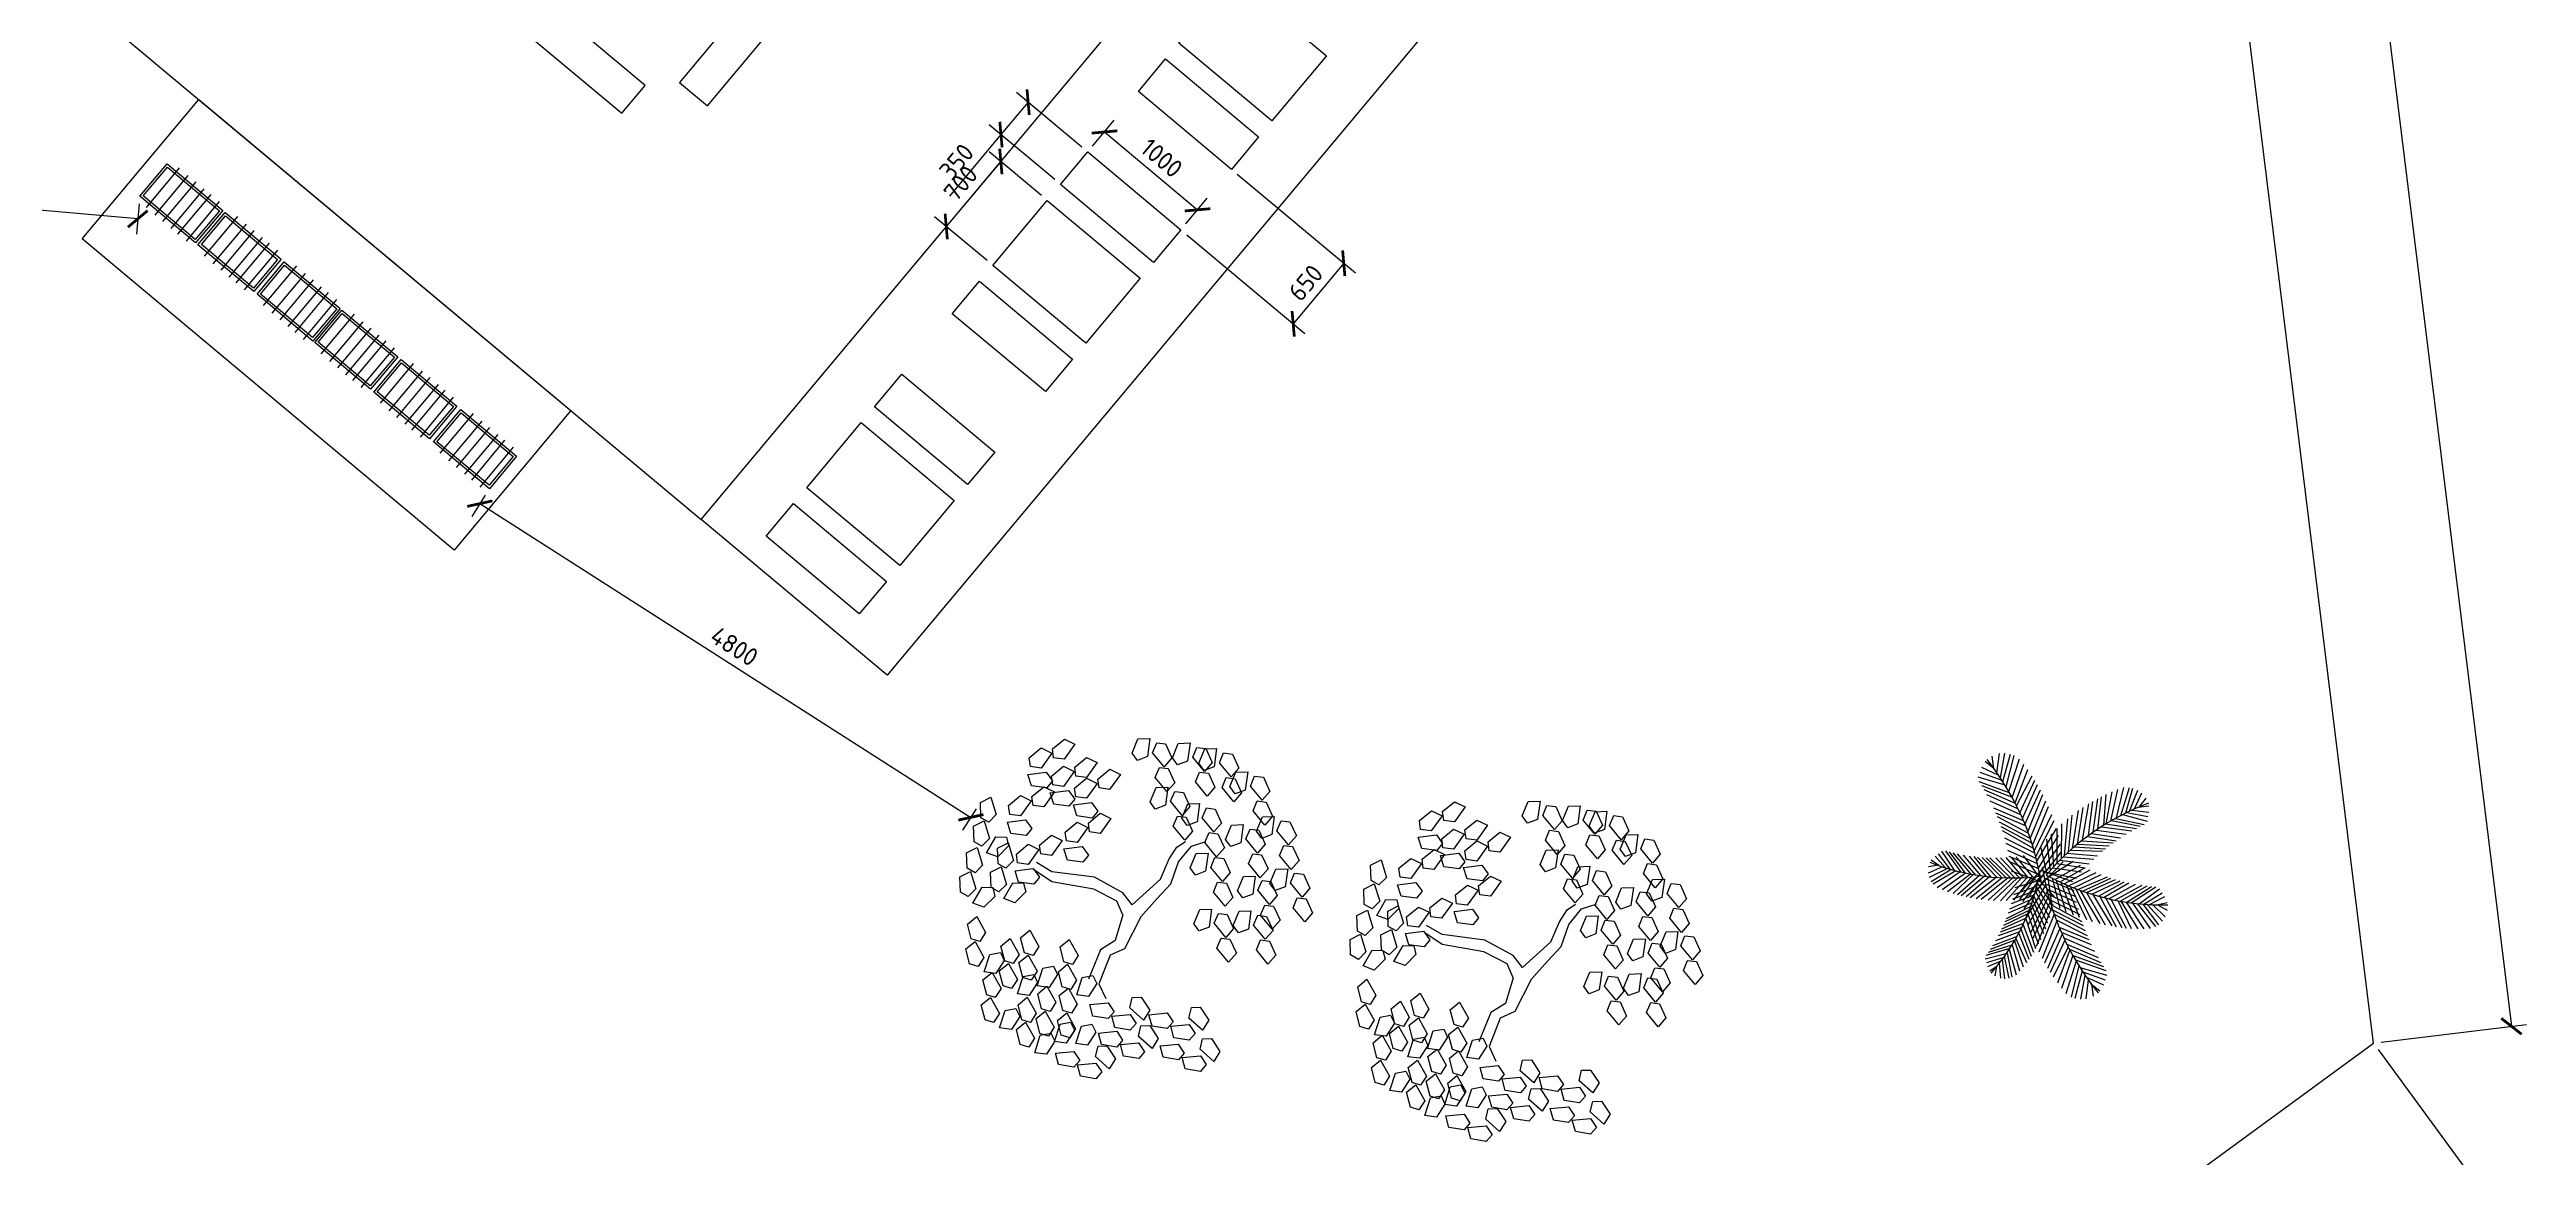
# Model space of a CAD drawing. Header units: millimetres. Extents: x -14813 to 141433, y -60308 to 84383.
# Drawn here: x 43001 to 63420, y 7741 to 16878 of the extents above; entities that cross this region are included whole.
import ezdxf

# ---------------------------------------------------------------- set-up
doc = ezdxf.new("R2010")
doc.units = ezdxf.units.MM
doc.layers.add('zelen', color=69, linetype='Continuous')
for name, color, linetype, lineweight in [('мебель', 44, 'Continuous', 25), ('размер', 1, 'Continuous', 25), ('территория', 74, 'Continuous', 25)]:
    doc.layers.add(name, color=color, linetype=linetype, lineweight=lineweight)
doc.styles.add('Аннотативный', font='')
doc.styles.get('Аннотативный').set_extended_font_data('GOST Common')
doc.dimstyles.new('Аннотативный', dxfattribs={"dimscale": 0, "dimtxt": 1.5, "dimasz": 1.5, "dimexe": 1.25, "dimexo": 0.625, "dimtad": 1, "dimdec": 0, "dimtxsty": 'Аннотативный', "dimblk": 'ARCHTICK', "dimcen": 2.5, "dimadec": 0, "dimazin": 0, "dimtfac": 1, "dimtdec": 0, "dimtmove": 0, "dimatfit": 3, "dimldrblk": 'CLOSEDBLANK', "dimfxl": 1, "dimarcsym": 0})

# ---------------------------------------------------------------- blocks, each defined once
blk = doc.blocks.new('p1')
at = {"layer": 'zelen'}
for p, q in [((-364, 779), (-545, 846)), ((-391, 821), (-533, 887)), ((-430, 876), (-503, 935)), ((-434, 879), (-447, 980)), ((-407, 844), (-387, 1002)), ((-379, 802), (-343, 1004)), ((-358, 770), (-295, 996)), ((-332, 727), (-266, 985)), ((-309, 689), (-221, 958)), ((-281, 639), (-186, 914)), ((-257, 594), (-153, 869)), ((-245, 570), (-118, 819)), ((-340, 741), (-561, 807)), ((-303, 678), (-554, 768)), ((-283, 643), (-533, 735)), ((-255, 589), (-513, 702)), ((-234, 547), (-490, 662)), ((-218, 514), (-94, 781)), ((-196, 466), (-74, 747)), ((-177, 418), (-48, 703)), ((-152, 356), (-28, 665)), ((385, 353), (424, 629)), ((425, 379), (455, 645)), ((473, 411), (492, 663)), ((493, 423), (543, 686)), ((533, 447), (590, 705)), ((578, 472), (638, 722)), ((614, 491), (686, 722)), ((655, 512), (714, 717)), ((687, 527), (755, 700)), ((728, 546), (788, 677)), ((766, 560), (824, 633)), ((-210, 495), (-462, 608)), ((-189, 448), (-434, 552)), ((-172, 407), (-416, 511)), ((-149, 346), (-403, 479)), ((-132, 300), (-386, 436)), ((-132, 300), (-3, 612)), ((-114, 243), (19, 565)), ((-100, 197), (46, 499)), ((-87, 152), (64, 449)), ((125, 136), (128, 422)), ((151, 161), (176, 463)), ((183, 191), (213, 493)), ((215, 219), (266, 532)), ((257, 255), (305, 558)), ((299, 289), (350, 587)), ((347, 325), (383, 607)), ((489, 421), (743, 385)), ((537, 449), (774, 402)), ((569, 467), (806, 417)), ((627, 498), (830, 444)), ((664, 516), (836, 482)), ((705, 535), (846, 519)), ((761, 559), (845, 570)), ((-120, 263), (-372, 397)), ((-106, 219), (-360, 364)), ((-95, 179), (-342, 305)), ((-82, 133), (-330, 261)), ((-77, 113), (84, 383)), ((-64, 57), (100, 325)), ((-55, 14), (117, 254)), ((7, 8), (-45, 236)), ((35, 41), (4, 296)), ((61, 69), (42, 338)), ((89, 99), (88, 385)), ((198, 204), (464, 196)), ((230, 232), (488, 216)), ((257, 255), (518, 240)), ((292, 283), (551, 265)), ((339, 319), (577, 283)), ((371, 343), (611, 306)), ((410, 369), (659, 337)), ((453, 398), (706, 365)), ((-855, 68), (-974, 16)), ((-889, 81), (-971, 67)), ((-816, 55), (-966, -20)), ((-885, 78), (-948, 122)), ((-785, 46), (-948, -56)), ((-746, 35), (-933, -76)), ((-833, 61), (-917, 156)), ((-710, 26), (-901, -105)), ((-794, 49), (-888, 175)), ((-758, 39), (-861, 197)), ((-665, 16), (-858, -122)), ((-701, 24), (-829, 200)), ((-624, 8), (-816, -138)), ((-669, 17), (-799, 192)), ((-620, 7), (-768, 183)), ((-603, 4), (-768, -153)), ((-582, 0), (-731, 175)), ((-536, -7), (-683, 165)), ((-494, -12), (-632, 156)), ((-458, -16), (-596, 152)), ((-405, -20), (-567, 148)), ((-364, -23), (-530, 145)), ((-332, -24), (-496, 143)), ((-295, -24), (-467, 142)), ((-260, -24), (-417, 141)), ((-221, -23), (-379, 142)), ((-187, -22), (-330, 144)), ((-72, 92), (-316, 203)), ((-63, 50), (-305, 152)), ((-53, -1), (-296, 105)), ((-152, -19), (-288, 147)), ((-42, -58), (-286, 32)), ((-110, -16), (-249, 151)), ((-31, 51), (-210, -135)), ((-23, 4), (-197, -219)), ((-63, -10), (-189, 160)), ((-48, -28), (128, 193)), ((-40, -75), (140, 109)), ((-29, 34), (216, -53)), ((17, 20), (248, -26)), ((23, -13), (222, 114)), ((52, 59), (291, 26)), ((70, -36), (281, 81)), ((84, 94), (320, 58)), ((111, 122), (353, 92)), ((113, -57), (319, 62)), ((139, 149), (391, 130)), ((148, -73), (362, 42)), ((170, 179), (422, 159)), ((183, -88), (412, 20)), ((223, -105), (451, 4)), ((-552, -5), (-733, -164)), ((-509, -10), (-702, -172)), ((-468, -15), (-661, -181)), ((-413, -20), (-627, -188)), ((-364, -23), (-579, -197)), ((-315, -24), (-538, -202)), ((-276, -24), (-479, -208)), ((-238, -24), (-436, -211)), ((-205, -22), (-379, -212)), ((-158, -20), (-330, -211)), ((-107, -193), (-303, -281)), ((-97, -162), (-290, -237)), ((-88, -131), (-279, -198)), ((-122, -17), (-271, -208)), ((-78, -91), (-271, -163)), ((-68, -48), (-259, -106)), ((-87, -13), (-220, -202)), ((-15, -38), (-185, -280)), ((-5, -81), (-167, -350)), ((-49, -9), (-151, -192)), ((8, -137), (-151, -408)), ((18, -175), (-129, -474)), ((-102, -178), (11, -393)), ((-90, -136), (26, -349)), ((-81, -102), (42, -295)), ((-73, -71), (53, -249)), ((-65, -35), (66, -184)), ((-18, -23), (227, -127)), ((-7, -74), (236, -173)), ((3, -115), (247, -224)), ((9, -5), (43, -236)), ((13, -156), (262, -282)), ((26, -202), (275, -326)), ((48, -25), (111, -274)), ((82, -42), (161, -300)), ((119, -60), (222, -327)), ((166, -81), (272, -347)), ((200, -95), (331, -368)), ((240, -111), (377, -382)), ((259, -119), (503, -15)), ((280, -127), (441, -400)), ((298, -133), (533, -25)), ((331, -144), (570, -36)), ((331, -144), (486, -410)), ((374, -158), (610, -47)), ((383, -161), (539, -420)), ((431, -175), (641, -55)), ((442, -178), (577, -427)), ((470, -185), (680, -64)), ((487, -189), (623, -433)), ((516, -196), (736, -76)), ((533, -200), (658, -437)), ((566, -207), (790, -85)), ((608, -215), (832, -90)), ((663, -224), (867, -94)), ((699, -229), (902, -97)), ((765, -237), (934, -113)), ((805, -240), (954, -146)), ((851, -244), (976, -178)), ((-188, -401), (-381, -471)), ((-167, -355), (-369, -447)), ((-152, -320), (-354, -415)), ((-141, -292), (-341, -385)), ((-129, -259), (-331, -360)), ((-118, -228), (-315, -315)), ((-170, -362), (-88, -606)), ((-152, -320), (-66, -567)), ((-136, -277), (-47, -531)), ((-123, -242), (-24, -481)), ((-111, -208), (-8, -443)), ((32, -221), (-111, -524)), ((46, -266), (-83, -590)), ((65, -323), (-61, -637)), ((86, -379), (-35, -689)), ((38, -243), (294, -384)), ((52, -286), (305, -417)), ((65, -323), (320, -457)), ((82, -369), (337, -499)), ((590, -211), (699, -440)), ((613, -216), (755, -443)), ((659, -223), (805, -443)), ((710, -231), (856, -442)), ((750, -235), (901, -424)), ((796, -240), (925, -410)), ((831, -242), (957, -380)), ((877, -245), (979, -346)), ((912, -246), (995, -226)), ((917, -245), (997, -291)), ((-300, -605), (-498, -663)), ((-284, -579), (-480, -639)), ((-259, -538), (-463, -614)), ((-241, -506), (-444, -584)), ((-220, -468), (-420, -544)), ((-202, -432), (-396, -501)), ((-305, -612), (-249, -824)), ((-282, -576), (-220, -791)), ((-261, -542), (-192, -758)), ((-251, -524), (-164, -721)), ((-228, -481), (-143, -693)), ((-209, -445), (-126, -668)), ((-192, -410), (-105, -635)), ((111, -441), (-14, -727)), ((131, -488), (11, -771)), ((153, -536), (32, -804)), ((181, -592), (56, -842)), ((106, -430), (351, -531)), ((123, -471), (370, -572)), ((145, -518), (398, -628)), ((169, -569), (427, -681)), ((191, -611), (450, -721)), ((-331, -651), (-505, -693)), ((-351, -680), (-494, -724)), ((-374, -711), (-486, -756)), ((-406, -752), (-465, -794)), ((-410, -754), (-424, -832)), ((-388, -728), (-379, -850)), ((-364, -697), (-345, -855)), ((-347, -673), (-308, -850)), ((-324, -641), (-285, -843)), ((193, -616), (91, -892)), ((218, -661), (125, -936)), ((246, -710), (160, -980)), ((269, -748), (206, -1006)), ((220, -665), (471, -754)), ((296, -791), (235, -1017)), ((240, -700), (491, -787)), ((277, -762), (499, -826)), ((302, -799), (484, -865)), ((317, -823), (283, -1025)), ((346, -864), (327, -1022)), ((330, -841), (471, -905)), ((368, -896), (442, -954)), ((373, -899), (387, -1000))]:
    blk.add_line(p, q, dxfattribs=at)
for centre, radius, start, end in [((-2221, -415), 2208, 8.5439, 38.2906), ((1536, -1292), 2007, 110.1895, 139.9362), ((-286, 1782), 1806, 248.0996, 277.8463), ((2146, 414), 2208, 189.1509, 218.8976), ((-1734, 320), 1706, 318.5391, 348.2858), ((964, 1760), 2007, 241.292, 271.0387)]:
    blk.add_arc(centre, radius, start, end, dxfattribs=at)
blk = doc.blocks.new('z_98')
at = {"color": 92, "linetype": 'Continuous'}
for p, q in [((-283.2, 404.3), (-250.4, 431.2)), ((-221.2, 417), (-250.6, 376)), ((-250.4, 431.2), (-221.2, 417)), ((-219.5, 428.9), (-186.7, 455.8)), ((-216.1, 404.5), (-219.5, 428.9)), ((-157.5, 441.6), (-186.9, 400.7)), ((-186.7, 455.8), (-157.5, 441.6)), ((-0.5, 417), (15.7, 456.2)), ((13.9, 397), (-0.5, 417)), ((15.7, 456.2), (48.2, 457.4)), ((48.2, 457.4), (41.5, 407.4)), ((55.8, 418.1), (67.1, 445.4)), ((87.8, 379.2), (55.8, 418.1)), ((67.1, 445.4), (91.5, 442.3)), ((91.5, 442.3), (109.1, 403.7)), ((110.1, 404.5), (126.3, 443.6)), ((126.3, 443.6), (158.8, 444.9)), ((158.8, 444.9), (152.1, 394.9)), ((166.4, 405.6), (177.7, 432.8)), ((177.7, 432.8), (202.2, 429.8)), ((183, 389.3), (199.3, 428.5)), ((199.3, 428.5), (231.7, 429.7)), ((202.2, 429.8), (219.7, 391.2)), ((231.7, 429.7), (225.1, 379.7)), ((239.4, 390.4), (250.6, 417.7)), ((250.6, 417.7), (275.1, 414.6)), ((275.1, 414.6), (292.6, 376)), ((-286.6, 358.5), (-236.6, 364.9)), ((-277.1, 327.5), (-286.6, 358.5)), ((-279.9, 379.9), (-283.2, 404.3)), ((-250.6, 376), (-279.9, 379.9)), ((-236.6, 364.9), (-219.5, 340.9)), ((-219.5, 340.9), (-235.1, 321.8)), ((-222, 353.8), (-189.2, 380.7)), ((-218.7, 329.4), (-222, 353.8)), ((-186.9, 400.7), (-216.1, 404.5)), ((-160, 366.5), (-189.4, 325.5)), ((-189.2, 380.7), (-160, 366.5)), ((-158.5, 321.1), (-125.7, 348)), ((-158.3, 378.5), (-125.5, 405.4)), ((-154.9, 354), (-158.3, 378.5)), ((-125.7, 350.2), (-154.9, 354)), ((-96.3, 391.1), (-125.7, 350.2)), ((-125.7, 348), (-96.5, 333.7)), ((-125.5, 405.4), (-96.3, 391.1)), ((-94.8, 345.7), (-61.9, 372.6)), ((-91.4, 321.3), (-94.8, 345.7)), ((-32.7, 358.4), (-62.2, 317.4)), ((-61.9, 372.6), (-32.7, 358.4)), ((41.5, 407.4), (13.9, 397)), ((63.3, 350.2), (74.5, 377.5)), ((95.3, 311.2), (63.3, 350.2)), ((74.5, 377.5), (99, 374.4)), ((109.1, 403.7), (87.8, 379.2)), ((99, 374.4), (116.5, 335.8)), ((124.5, 384.5), (110.1, 404.5)), ((152.1, 394.9), (124.5, 384.5)), ((198.5, 366.6), (166.4, 405.6)), ((173.9, 337.7), (185.1, 364.9)), ((197.5, 369.3), (183, 389.3)), ((185.1, 364.9), (209.6, 361.9)), ((225.1, 379.7), (197.5, 369.3)), ((219.7, 391.2), (198.5, 366.6)), ((209.6, 361.9), (227.1, 323.2)), ((271.4, 351.4), (239.4, 390.4)), ((246.8, 322.5), (258, 349.8)), ((258, 349.8), (282.5, 346.7)), ((268.4, 325.2), (284.7, 364.4)), ((292.6, 376), (271.4, 351.4)), ((282.5, 346.7), (300.1, 308.1)), ((284.7, 364.4), (317.1, 365.6)), ((317.1, 365.6), (310.4, 315.6)), ((324.7, 326.3), (336, 353.6)), ((336, 353.6), (360.5, 350.5)), ((360.5, 350.5), (378, 311.9)), ((-417.4, 281.5), (-388.4, 296.2)), ((-415.9, 239.1), (-417.4, 281.5)), ((-388.4, 296.2), (-373.6, 248)), ((-339.7, 273.2), (-306.9, 300.1)), ((-336.4, 248.7), (-339.7, 273.2)), ((-277.7, 285.8), (-307.1, 244.9)), ((-306.9, 300.1), (-277.7, 285.8)), ((-235.1, 321.8), (-277.1, 327.5)), ((-276, 297.8), (-243.1, 324.7)), ((-272.6, 273.4), (-276, 297.8)), ((-243.4, 269.5), (-272.6, 273.4)), ((-214, 310.5), (-243.4, 269.5)), ((-243.1, 324.7), (-214, 310.5)), ((-225.4, 308.1), (-175.4, 314.5)), ((-215.9, 277), (-225.4, 308.1)), ((-189.4, 325.5), (-218.7, 329.4)), ((-173.9, 271.4), (-215.9, 277)), ((-175.4, 314.5), (-158.3, 290.5)), ((-158.3, 290.5), (-173.9, 271.4)), ((-161.9, 275.3), (-111.9, 281.7)), ((-152.4, 244.3), (-161.9, 275.3)), ((-155.2, 296.6), (-158.5, 321.1)), ((-125.9, 292.8), (-155.2, 296.6)), ((-96.5, 333.7), (-125.9, 292.8)), ((-111.9, 281.7), (-94.8, 257.7)), ((-62.2, 317.4), (-91.4, 321.3)), ((48.9, 283.4), (65.2, 322.6)), ((63.3, 263.4), (48.9, 283.4)), ((90.9, 273.8), (63.3, 263.4)), ((65.2, 322.6), (97.6, 323.8)), ((97.6, 323.8), (90.9, 273.8)), ((116.5, 335.8), (95.3, 311.2)), ((105.3, 284.5), (116.5, 311.8)), ((137.3, 245.5), (105.3, 284.5)), ((116.5, 311.8), (141, 308.7)), ((136, 238), (152.2, 277.2)), ((141, 308.7), (158.5, 270.1)), ((152.2, 277.2), (184.7, 278.4)), ((205.9, 298.7), (173.9, 337.7)), ((184.7, 278.4), (178, 228.4)), ((227.1, 323.2), (205.9, 298.7)), ((278.8, 283.5), (246.8, 322.5)), ((282.8, 305.2), (268.4, 325.2)), ((300.1, 308.1), (278.8, 283.5)), ((310.4, 315.6), (282.8, 305.2)), ((356.8, 287.4), (324.7, 326.3)), ((332.2, 258.4), (343.4, 285.7)), ((343.4, 285.7), (367.9, 282.6)), ((378, 311.9), (356.8, 287.4)), ((367.9, 282.6), (385.4, 244)), ((-436.3, 215.9), (-407.3, 230.5)), ((-434.8, 173.5), (-436.3, 215.9)), ((-394.4, 227), (-415.9, 239.1)), ((-407.3, 230.5), (-392.5, 182.3)), ((-373.6, 248), (-394.4, 227)), ((-343.1, 227.4), (-293.1, 233.8)), ((-333.6, 196.3), (-343.1, 227.4)), ((-307.1, 244.9), (-336.4, 248.7)), ((-293.1, 233.8), (-276, 209.8)), ((-276, 209.8), (-291.6, 190.7)), ((-184.3, 200), (-151.5, 226.9)), ((-110.3, 238.6), (-152.4, 244.3)), ((-122.3, 212.7), (-151.8, 171.7)), ((-151.5, 226.9), (-122.3, 212.7)), ((-120.6, 224.7), (-87.8, 251.6)), ((-117.3, 200.2), (-120.6, 224.7)), ((-94.8, 257.7), (-110.3, 238.6)), ((-58.6, 237.3), (-88.1, 196.4)), ((-87.8, 251.6), (-58.6, 237.3)), ((112.7, 216.6), (123.9, 243.9)), ((144.7, 177.6), (112.7, 216.6)), ((123.9, 243.9), (148.4, 240.8)), ((150.4, 218.1), (136, 238)), ((158.5, 270.1), (137.3, 245.5)), ((148.4, 240.8), (165.9, 202.2)), ((178, 228.4), (150.4, 218.1)), ((192.3, 239.2), (203.6, 266.4)), ((224.3, 200.2), (192.3, 239.2)), ((203.6, 266.4), (228, 263.4)), ((245.6, 224.7), (224.3, 200.2)), ((228, 263.4), (245.6, 224.7)), ((256, 180), (272.2, 219.2)), ((272.2, 219.2), (304.7, 220.4)), ((304.7, 220.4), (298, 170.5)), ((312.3, 181.2), (323.6, 208.4)), ((323.6, 208.4), (348, 205.4)), ((364.2, 219.4), (332.2, 258.4)), ((341.1, 202.6), (357.4, 241.8)), ((348, 205.4), (365.6, 166.7)), ((357.4, 241.8), (389.9, 243)), ((385.4, 244), (364.2, 219.4)), ((389.9, 243), (383.2, 193)), ((397.5, 203.7), (408.7, 231)), ((408.7, 231), (433.2, 227.9)), ((433.2, 227.9), (450.8, 189.3)), ((-455.1, 142.8), (-426.1, 157.5)), ((-453.5, 100.4), (-455.1, 142.8)), ((-413.3, 161.4), (-434.8, 173.5)), ((-426.1, 157.5), (-411.3, 109.2)), ((-392.5, 182.3), (-413.3, 161.4)), ((-400.4, 143.1), (-375.2, 186.8)), ((-369.9, 131.9), (-400.4, 143.1)), ((-375.2, 186.8), (-345.8, 185.9)), ((-370.4, 155.4), (-341.4, 170.1)), ((-368.8, 113), (-370.4, 155.4)), ((-340, 161.9), (-369.9, 131.9)), ((-345.8, 185.9), (-340, 161.9)), ((-341.4, 170.1), (-326.6, 121.9)), ((-291.6, 190.7), (-333.6, 196.3)), ((-318.5, 139.5), (-285.7, 166.4)), ((-315.2, 115.1), (-318.5, 139.5)), ((-256.5, 152.2), (-285.9, 111.3)), ((-285.7, 166.4), (-256.5, 152.2)), ((-254.8, 164.2), (-222, 191.1)), ((-251.5, 139.8), (-254.8, 164.2)), ((-222.2, 135.9), (-251.5, 139.8)), ((-192.8, 176.9), (-222.2, 135.9)), ((-222, 191.1), (-192.8, 176.9)), ((-187.8, 154.3), (-137.8, 160.7)), ((-178.3, 123.2), (-187.8, 154.3)), ((-181, 175.6), (-184.3, 200)), ((-151.8, 171.7), (-181, 175.6)), ((-137.8, 160.7), (-120.6, 136.7)), ((-120.6, 136.7), (-136.2, 117.6)), ((-88.1, 196.4), (-117.3, 200.2)), ((165.9, 202.2), (144.7, 177.6)), ((159.5, 101.9), (175.8, 141)), ((175.8, 141), (208.2, 142.3)), ((199.8, 171.2), (211, 198.5)), ((231.8, 132.3), (199.8, 171.2)), ((208.2, 142.3), (201.6, 92.3)), ((211, 198.5), (235.5, 195.4)), ((253, 156.8), (231.8, 132.3)), ((235.5, 195.4), (253, 156.8)), ((270.4, 160.1), (256, 180)), ((298, 170.5), (270.4, 160.1)), ((344.3, 142.2), (312.3, 181.2)), ((319.8, 113.2), (331, 140.5)), ((331, 140.5), (355.5, 137.4)), ((355.6, 182.6), (341.1, 202.6)), ((365.6, 166.7), (344.3, 142.2)), ((355.5, 137.4), (373, 98.8)), ((383.2, 193), (355.6, 182.6)), ((429.5, 164.8), (397.5, 203.7)), ((404.9, 135.8), (416.2, 163.1)), ((416.2, 163.1), (440.7, 160)), ((450.8, 189.3), (429.5, 164.8)), ((440.7, 160), (458.2, 121.4)), ((-474, 77.2), (-445, 91.8)), ((-472.4, 34.8), (-474, 77.2)), ((-432, 88.3), (-453.5, 100.4)), ((-445, 91.8), (-430.2, 43.6)), ((-411.3, 109.2), (-432, 88.3)), ((-389.3, 89.8), (-360.3, 104.4)), ((-387.7, 47.4), (-389.3, 89.8)), ((-347.3, 100.9), (-368.8, 113)), ((-360.3, 104.4), (-345.5, 56.2)), ((-326.6, 121.9), (-347.3, 100.9)), ((-321.9, 93.8), (-271.9, 100.2)), ((-312.4, 62.7), (-321.9, 93.8)), ((-285.9, 111.3), (-315.2, 115.1)), ((-271.9, 100.2), (-254.8, 76.2)), ((-254.8, 76.2), (-270.4, 57.1)), ((-136.2, 117.6), (-178.3, 123.2)), ((174, 81.9), (159.5, 101.9)), ((201.6, 92.3), (174, 81.9)), ((215.9, 103), (227.1, 130.3)), ((247.9, 64), (215.9, 103)), ((227.1, 130.3), (251.6, 127.2)), ((269.1, 88.6), (247.9, 64)), ((251.6, 127.2), (269.1, 88.6)), ((288.9, 38.8), (305.2, 78)), ((305.2, 78), (337.6, 79.2)), ((351.8, 74.3), (319.8, 113.2)), ((337.6, 79.2), (331, 29.3)), ((373, 98.8), (351.8, 74.3)), ((378.4, 59), (394.6, 98.2)), ((394.6, 98.2), (427.1, 99.4)), ((436.9, 96.8), (404.9, 135.8)), ((427.1, 99.4), (420.4, 49.4)), ((434.7, 60.1), (446, 87.4)), ((458.2, 121.4), (436.9, 96.8)), ((446, 87.4), (470.4, 84.3)), ((470.4, 84.3), (488, 45.7)), ((-450.9, 22.6), (-472.4, 34.8)), ((-430.2, 43.6), (-450.9, 22.6)), ((-438, 4.4), (-412.9, 48.1)), ((-407.6, -6.8), (-438, 4.4)), ((-412.9, 48.1), (-383.4, 47.2)), ((-377.6, 23.2), (-407.6, -6.8)), ((-366.3, 35.3), (-387.7, 47.4)), ((-383.4, 47.2), (-377.6, 23.2)), ((-345.5, 56.2), (-366.3, 35.3)), ((-353.3, 17), (-328.2, 60.7)), ((-322.9, 5.8), (-353.3, 17)), ((-328.2, 60.7), (-298.7, 59.8)), ((-292.9, 35.8), (-322.9, 5.8)), ((-270.4, 57.1), (-312.4, 62.7)), ((-298.7, 59.8), (-292.9, 35.8)), ((223.3, 35.1), (234.5, 62.3)), ((255.3, -3.9), (223.3, 35.1)), ((234.5, 62.3), (259, 59.3)), ((276.6, 20.6), (255.3, -3.9)), ((259, 59.3), (276.6, 20.6)), ((303.4, 18.9), (288.9, 38.8)), ((331, 29.3), (303.4, 18.9)), ((345.3, 40), (356.5, 67.2)), ((377.3, 1), (345.3, 40)), ((356.5, 67.2), (381, 64.2)), ((398.5, 25.5), (377.3, 1)), ((392.8, 39), (378.4, 59)), ((381, 64.2), (398.5, 25.5)), ((420.4, 49.4), (392.8, 39)), ((466.7, 21.1), (434.7, 60.1)), ((442.2, -7.8), (453.4, 19.5)), ((453.4, 19.5), (477.9, 16.4)), ((488, 45.7), (466.7, 21.1)), ((477.9, 16.4), (495.4, -22.2)), ((-452.7, -52.7), (-427.5, -32.3)), ((-442.3, -93.9), (-452.7, -52.7)), ((-427.5, -32.3), (-402.9, -76.3)), ((168.9, -52), (185.2, -12.8)), ((183.4, -71.9), (168.9, -52)), ((211, -61.5), (183.4, -71.9)), ((185.2, -12.8), (217.6, -11.5)), ((217.6, -11.5), (211, -61.5)), ((225.3, -50.8), (236.5, -23.6)), ((257.3, -89.8), (225.3, -50.8)), ((236.5, -23.6), (261, -26.6)), ((278.5, -65.3), (257.3, -89.8)), ((261, -26.6), (278.5, -65.3)), ((277.1, -57), (293.4, -17.8)), ((291.6, -77), (277.1, -57)), ((319.2, -66.6), (291.6, -77)), ((293.4, -17.8), (325.9, -16.6)), ((325.9, -16.6), (319.2, -66.6)), ((333.5, -55.9), (344.7, -28.6)), ((365.5, -94.8), (333.5, -55.9)), ((344.7, -28.6), (369.2, -31.7)), ((352.7, -28), (364, -0.7)), ((384.7, -66.9), (352.7, -28)), ((364, -0.7), (388.4, -3.8)), ((369.2, -31.7), (386.8, -70.3)), ((406, -42.4), (384.7, -66.9)), ((388.4, -3.8), (406, -42.4)), ((474.2, -46.8), (442.2, -7.8)), ((495.4, -22.2), (474.2, -46.8)), ((-457.4, -120.9), (-432.1, -100.5)), ((-446.9, -162), (-457.4, -120.9)), ((-418.7, -101.2), (-442.3, -93.9)), ((-432.1, -100.5), (-407.5, -144.5)), ((-402.9, -76.3), (-418.7, -101.2)), ((-391.5, -136.4), (-362.5, -131.1)), ((-362.5, -131.1), (-351.8, -153.3)), ((-361, -113.2), (-335.7, -92.8)), ((-350.5, -154.3), (-361, -113.2)), ((-335.7, -92.8), (-311.1, -136.8)), ((-306.9, -90.5), (-281.6, -70.1)), ((-296.4, -131.6), (-306.9, -90.5)), ((-272.8, -139), (-296.4, -131.6)), ((-281.6, -70.1), (-257, -114.1)), ((-257, -114.1), (-272.8, -139)), ((-198.6, -115.8), (-173.4, -95.3)), ((-188.1, -156.9), (-198.6, -115.8)), ((-173.4, -95.3), (-148.7, -139.3)), ((232.7, -118.7), (243.9, -91.5)), ((264.7, -157.7), (232.7, -118.7)), ((243.9, -91.5), (268.4, -94.5)), ((286, -133.2), (264.7, -157.7)), ((268.4, -94.5), (286, -133.2)), ((340.9, -123.8), (352.2, -96.5)), ((372.9, -162.8), (340.9, -123.8)), ((352.2, -96.5), (376.6, -99.6)), ((386.8, -70.3), (365.5, -94.8)), ((376.6, -99.6), (394.2, -138.2)), ((-423.3, -169.3), (-446.9, -162)), ((-407.5, -144.5), (-423.3, -169.3)), ((-410.4, -206.6), (-385.2, -186.1)), ((-406.8, -184.5), (-391.5, -136.4)), ((-374.7, -189), (-406.8, -184.5)), ((-385.2, -186.1), (-360.5, -230.1)), ((-351.8, -153.3), (-374.7, -189)), ((-365.6, -181.4), (-340.4, -160.9)), ((-355.1, -222.5), (-365.6, -181.4)), ((-326.9, -161.6), (-350.5, -154.3)), ((-340.4, -160.9), (-315.7, -204.9)), ((-311.1, -136.8), (-326.9, -161.6)), ((-315.1, -245), (-299.7, -196.9)), ((-311.5, -158.7), (-286.2, -138.3)), ((-301, -199.8), (-311.5, -158.7)), ((-277.4, -207.1), (-301, -199.8)), ((-299.7, -196.9), (-270.7, -191.5)), ((-286.2, -138.3), (-261.6, -182.3)), ((-261.6, -182.3), (-277.4, -207.1)), ((-270.7, -191.5), (-260, -213.8)), ((-261, -222.3), (-245.6, -174.2)), ((-245.6, -174.2), (-216.6, -168.9)), ((-205.9, -191.1), (-228.8, -226.8)), ((-216.6, -168.9), (-205.9, -191.1)), ((-203.2, -183.9), (-178, -163.5)), ((-192.8, -225), (-203.2, -183.9)), ((-164.6, -164.2), (-188.1, -156.9)), ((-178, -163.5), (-153.3, -207.5)), ((-148.7, -139.3), (-164.6, -164.2)), ((-152.7, -247.5), (-137.4, -199.5)), ((-137.4, -199.5), (-108.4, -194.1)), ((-108.4, -194.1), (-97.7, -216.3)), ((394.2, -138.2), (372.9, -162.8)), ((-415, -274.7), (-389.8, -254.3)), ((-399.9, -247.7), (-410.4, -206.6)), ((-376.4, -255), (-399.9, -247.7)), ((-389.8, -254.3), (-365.1, -298.3)), ((-360.5, -230.1), (-376.4, -255)), ((-331.6, -229.8), (-355.1, -222.5)), ((-315.7, -204.9), (-331.6, -229.8)), ((-282.9, -249.5), (-315.1, -245)), ((-313.9, -274.6), (-288.7, -254.2)), ((-288.7, -254.2), (-264, -298.2)), ((-260, -213.8), (-282.9, -249.5)), ((-228.8, -226.8), (-261, -222.3)), ((-259.8, -244.4), (-234.6, -223.9)), ((-249.3, -285.5), (-259.8, -244.4)), ((-234.6, -223.9), (-209.9, -267.9)), ((-209.9, -267.9), (-225.8, -292.8)), ((-200.9, -249.4), (-175.7, -228.9)), ((-190.5, -290.5), (-200.9, -249.4)), ((-169.2, -232.4), (-192.8, -225)), ((-175.7, -228.9), (-151.1, -272.9)), ((-153.3, -207.5), (-169.2, -232.4)), ((-120.6, -252), (-152.7, -247.5)), ((-97.7, -216.3), (-120.6, -252)), ((-116.7, -274.4), (-66.5, -269.6)), ((-66.5, -269.6), (-50.2, -294.1)), ((-6.9, -283.5), (-0.1, -254.8)), ((-0.1, -254.8), (24.6, -254)), ((24.6, -254), (48, -289.4)), ((-404.5, -315.8), (-415, -274.7)), ((-381, -323.2), (-404.5, -315.8)), ((-365.1, -298.3), (-381, -323.2)), ((-364.5, -338.3), (-349.2, -290.3)), ((-332.3, -342.8), (-364.5, -338.3)), ((-349.2, -290.3), (-320.2, -284.9)), ((-309.4, -307.1), (-332.3, -342.8)), ((-320.2, -284.9), (-309.4, -307.1)), ((-318.6, -342.8), (-293.3, -322.3)), ((-303.5, -315.7), (-313.9, -274.6)), ((-279.9, -323), (-303.5, -315.7)), ((-293.3, -322.3), (-268.7, -366.3)), ((-264, -298.2), (-279.9, -323)), ((-264.4, -312.5), (-239.2, -292.1)), ((-253.9, -353.6), (-264.4, -312.5)), ((-225.8, -292.8), (-249.3, -285.5)), ((-239.2, -292.1), (-214.5, -336.1)), ((-214.5, -336.1), (-230.4, -360.9)), ((-213.9, -376.1), (-198.6, -328)), ((-205.6, -317.6), (-180.3, -297.1)), ((-195.1, -358.7), (-205.6, -317.6)), ((-198.6, -328), (-169.6, -322.7)), ((-166.9, -297.8), (-190.5, -290.5)), ((-180.3, -297.1), (-155.7, -341.1)), ((-169.6, -322.7), (-158.9, -344.9)), ((-151.1, -272.9), (-166.9, -297.8)), ((-155.1, -381.1), (-139.7, -333.1)), ((-139.7, -333.1), (-110.7, -327.7)), ((-108.2, -305.7), (-116.7, -274.4)), ((-110.7, -327.7), (-100, -349.9)), ((-66.4, -312.7), (-108.2, -305.7)), ((-50.2, -294.1), (-66.4, -312.7)), ((-56.2, -306.1), (-6, -301.4)), ((-47.7, -337.5), (-56.2, -306.1)), ((-5.9, -344.5), (-47.7, -337.5)), ((30.9, -317), (-6.9, -283.5)), ((-6, -301.4), (10.3, -325.9)), ((10.3, -325.9), (-5.9, -344.5)), ((16.7, -361.6), (23.5, -332.9)), ((23.5, -332.9), (48.1, -332.1)), ((48, -289.4), (30.9, -317)), ((45.7, -302.1), (95.9, -297.3)), ((54.2, -333.4), (45.7, -302.1)), ((48.1, -332.1), (71.5, -367.5)), ((96, -340.4), (54.2, -333.4)), ((95.9, -297.3), (112.2, -321.9)), ((112.2, -321.9), (96, -340.4)), ((106.1, -333.9), (156.4, -329.1)), ((114.6, -365.2), (106.1, -333.9)), ((155.5, -311.2), (162.3, -282.5)), ((193.2, -344.7), (155.5, -311.2)), ((156.4, -329.1), (172.7, -353.6)), ((162.3, -282.5), (186.9, -281.7)), ((186.9, -281.7), (210.3, -317.1)), ((210.3, -317.1), (193.2, -344.7)), ((-308.1, -383.9), (-318.6, -342.8)), ((-284.5, -391.2), (-308.1, -383.9)), ((-268.7, -366.3), (-284.5, -391.2)), ((-268, -406.4), (-252.7, -358.3)), ((-235.9, -410.9), (-268, -406.4)), ((-230.4, -360.9), (-253.9, -353.6)), ((-252.7, -358.3), (-223.7, -352.9)), ((-213, -375.1), (-235.9, -410.9)), ((-223.7, -352.9), (-213, -375.1)), ((-181.8, -380.6), (-213.9, -376.1)), ((-210.8, -408), (-160.6, -403.2)), ((-202.3, -439.3), (-210.8, -408)), ((-171.5, -366), (-195.1, -358.7)), ((-158.9, -344.9), (-181.8, -380.6)), ((-155.7, -341.1), (-171.5, -366)), ((-160.6, -403.2), (-144.3, -427.8)), ((-122.9, -385.6), (-155.1, -381.1)), ((-100, -349.9), (-122.9, -385.6)), ((-101, -417.1), (-94.2, -388.4)), ((-94.2, -388.4), (-69.6, -387.6)), ((-93.1, -352.5), (-42.9, -347.7)), ((-84.7, -383.8), (-93.1, -352.5)), ((-42.8, -390.9), (-84.7, -383.8)), ((-69.6, -387.6), (-46.2, -423)), ((-42.9, -347.7), (-26.6, -372.3)), ((-26.6, -372.3), (-42.8, -390.9)), ((-32.7, -384.3), (17.5, -379.5)), ((-24.2, -415.6), (-32.7, -384.3)), ((54.4, -395.1), (16.7, -361.6)), ((17.5, -379.5), (33.9, -404)), ((33.9, -404), (17.7, -422.6)), ((71.5, -367.5), (54.4, -395.1)), ((76.3, -387.8), (126.5, -383)), ((84.8, -419.1), (76.3, -387.8)), ((156.5, -372.2), (114.6, -365.2)), ((126.5, -383), (142.8, -407.6)), ((142.8, -407.6), (126.6, -426.2)), ((172.7, -353.6), (156.5, -372.2)), ((186.1, -396.9), (192.9, -368.2)), ((223.8, -430.4), (186.1, -396.9)), ((192.9, -368.2), (217.5, -367.4)), ((217.5, -367.4), (240.9, -402.8)), ((240.9, -402.8), (223.8, -430.4)), ((-160.5, -446.3), (-202.3, -439.3)), ((-144.3, -427.8), (-160.5, -446.3)), ((-150.3, -439.8), (-100.1, -435)), ((-141.9, -471.1), (-150.3, -439.8)), ((-100, -478.1), (-141.9, -471.1)), ((-63.3, -450.6), (-101, -417.1)), ((-100.1, -435), (-83.8, -459.5)), ((-83.8, -459.5), (-100, -478.1)), ((-46.2, -423), (-63.3, -450.6)), ((17.7, -422.6), (-24.2, -415.6)), ((126.6, -426.2), (84.8, -419.1)), ((136.8, -419.6), (187, -414.8)), ((145.3, -450.9), (136.8, -419.6)), ((187.1, -457.9), (145.3, -450.9)), ((187, -414.8), (203.3, -439.3)), ((203.3, -439.3), (187.1, -457.9))]:
    blk.add_line(p, q, dxfattribs=at)
at = {"color": 33, "linetype": 'Continuous'}
for p, q in [((101.2, 126), (122.4, 158.8)), ((122.4, 158.8), (145.9, 174)), ((127.1, 118.5), (162.4, 161.3)), ((162.4, 161.3), (202.4, 174)), ((-221.2, 63), (-265.9, 93.3)), ((-221.2, 90.7), (-263.6, 116)), ((-103.5, 75.6), (-221.2, 90.7)), ((-25.9, 32.8), (-103.5, 75.6)), ((0, 0), (77.7, 70.6)), ((77.7, 70.6), (101.2, 126)), ((105.9, 58), (127.1, 118.5)), ((-105.9, 42.8), (-221.2, 63)), ((-42.3, 10.1), (-105.9, 42.8)), ((-25.9, -27.8), (-42.3, 10.1)), ((0, 0), (-25.9, 32.8)), ((23.5, -32.8), (68.3, 17.6)), ((68.3, 17.6), (105.9, 58)), ((-25.9, -27.8), (-47, -98.4)), ((23.5, -32.8), (-21.2, -121.1)), ((-87.1, -123.6), (-120, -204.3)), ((-47, -98.4), (-87.1, -123.6)), ((-21.2, -121.1), (-61.2, -138.7)), ((-61.2, -138.7), (-91.8, -216.8)), ((-91.8, -216.8), (-73, -257.2))]:
    blk.add_line(p, q, dxfattribs=at)
blk = doc.blocks.new('_ArchTick')
at = {"color": 0, "linetype": 'ByBlock', "const_width": 0.15}
blk.add_lwpolyline([(-0.5, -0.5), (0.5, 0.5)], dxfattribs=at)
blk = doc.blocks.new('*D24')
at = {"layer": 'Defpoints', "color": 0, "transparency": 16777216}
for p in [(36249, 16139), (36266, 16326), (43745, 15668)]:
    blk.add_point(p, dxfattribs=at)
at = {"layer": 'размер', "color": 0, "lineweight": -2, "transparency": 16777216}
for p, q in [((36260, 16264), (36238, 16014)), ((43728, 15481), (36249, 16139)), ((43739, 15606), (43717, 15356))]:
    blk.add_line(p, q, dxfattribs=at)
at = {"layer": 'размер', "color": 0, "lineweight": -2, "transparency": 16777216, "xscale": 150, "yscale": 150, "zscale": 150}
for p, rotation in [((36249, 16139), 174.9719618738723), ((43728, 15481), 354.9719618738723)]:
    blk.add_blockref('_ArchTick', p, dxfattribs=dict(at, rotation=rotation))
at = {"layer": 'размер', "color": 0, "transparency": 16777216, "insert": (40001, 15947), "char_height": 150, "attachment_point": 5, "rotation": 354.972, "style": 'Аннотативный'}
blk.add_mtext('7510', dxfattribs=at)
blk = doc.blocks.new('_ClosedBlank')
at = {"color": 0, "linetype": 'ByBlock', "lineweight": -2}
for p, q in [((-1, 0), (0, 0)), ((0, 0), (-1, 0)), ((-1, 0), (-1, 0))]:
    blk.add_line(p, q, dxfattribs=at)
blk = doc.blocks.new('*D25')
at = {"layer": 'Defpoints', "color": 0, "transparency": 16777216}
for p in [(46627, 13256), (50674, 10669), (50596, 10546)]:
    blk.add_point(p, dxfattribs=at)
at = {"layer": 'размер', "color": 0, "lineweight": -2, "transparency": 16777216}
for p, q in [((46593, 13204), (46481, 13028)), ((46548, 13133), (50596, 10546)), ((50641, 10616), (50528, 10441))]:
    blk.add_line(p, q, dxfattribs=at)
at = {"layer": 'размер', "color": 0, "lineweight": -2, "transparency": 16777216, "xscale": 150, "yscale": 150, "zscale": 150}
for p, rotation in [((46548, 13133), 147.4129232760858), ((50596, 10546), 327.4129232760858)]:
    blk.add_blockref('_ArchTick', p, dxfattribs=dict(at, rotation=rotation))
at = {"layer": 'размер', "color": 0, "transparency": 16777216, "insert": (48646, 11956), "char_height": 150, "attachment_point": 5, "rotation": 327.4129, "style": 'Аннотативный'}
blk.add_mtext('4800', dxfattribs=at)
blk = doc.blocks.new('*D26')
at = {"layer": 'Defpoints', "color": 0, "transparency": 16777216}
for p in [(52744, 15890), (52327, 15391), (53253, 14616)]:
    blk.add_point(p, dxfattribs=at)
at = {"layer": 'размер', "color": 0, "lineweight": -2, "transparency": 16777216}
for p, q in [((52792, 15850), (53766, 15035)), ((52375, 15351), (53349, 14536)), ((53670, 15115), (53253, 14616))]:
    blk.add_line(p, q, dxfattribs=at)
at = {"layer": 'размер', "color": 0, "lineweight": -2, "transparency": 16777216, "xscale": 150, "yscale": 150, "zscale": 150}
for p, rotation in [((53670, 15115), 50.07885844857712), ((53253, 14616), 230.0788584485771)]:
    blk.add_blockref('_ArchTick', p, dxfattribs=dict(at, rotation=rotation))
at = {"layer": 'размер', "color": 0, "transparency": 16777216, "insert": (53356, 14954), "char_height": 150, "attachment_point": 5, "rotation": 50.0789, "style": 'Аннотативный'}
blk.add_mtext('650', dxfattribs=at)
blk = doc.blocks.new('*D27')
at = {"layer": 'Defpoints', "color": 0, "transparency": 16777216}
for p in [(50844, 16176), (51560, 16033), (51335, 15765)]:
    blk.add_point(p, dxfattribs=at)
at = {"layer": 'размер', "color": 0, "lineweight": -2, "transparency": 16777216}
for p, q in [((51068, 16444), (50844, 16176)), ((51512, 16073), (50972, 16524)), ((50844, 16176), (50420, 15669)), ((51287, 15805), (50748, 16256))]:
    blk.add_line(p, q, dxfattribs=at)
at = {"layer": 'размер', "color": 0, "lineweight": -2, "transparency": 16777216, "xscale": 150, "yscale": 150, "zscale": 150}
for p, rotation in [((51068, 16444), 50.07885844857744), ((50844, 16176), 230.0788584485774)]:
    blk.add_blockref('_ArchTick', p, dxfattribs=dict(at, rotation=rotation))
at = {"layer": 'размер', "color": 0, "transparency": 16777216, "insert": (50478, 15953), "char_height": 150, "attachment_point": 5, "rotation": 50.0789, "style": 'Аннотативный'}
blk.add_mtext('350', dxfattribs=at)
blk = doc.blocks.new('*D28')
at = {"layer": 'Defpoints', "color": 0, "transparency": 16777216}
for p in [(51226, 15634), (50393, 15418), (50777, 15097)]:
    blk.add_point(p, dxfattribs=at)
at = {"layer": 'размер', "color": 0, "lineweight": -2, "transparency": 16777216}
for p, q in [((50843, 15955), (50393, 15418)), ((51178, 15674), (50747, 16035)), ((50729, 15137), (50297, 15498))]:
    blk.add_line(p, q, dxfattribs=at)
at = {"layer": 'размер', "color": 0, "lineweight": -2, "transparency": 16777216, "xscale": 150, "yscale": 150, "zscale": 150}
for p, rotation in [((50843, 15955), 50.07885844857792), ((50393, 15418), 230.078858448578)]:
    blk.add_blockref('_ArchTick', p, dxfattribs=dict(at, rotation=rotation))
at = {"layer": 'размер', "color": 0, "transparency": 16777216, "insert": (50512, 15775), "char_height": 150, "attachment_point": 5, "rotation": 50.0789, "style": 'Аннотативный'}
blk.add_mtext('700', dxfattribs=at)
blk = doc.blocks.new('*D29')
at = {"layer": 'Defpoints', "color": 0, "transparency": 16777216}
for p in [(51560, 16033), (52465, 15556), (52327, 15391)]:
    blk.add_point(p, dxfattribs=at)
at = {"layer": 'размер', "color": 0, "lineweight": -2, "transparency": 16777216}
for p, q in [((51600, 16081), (51778, 16294)), ((51698, 16198), (52465, 15556)), ((52367, 15439), (52545, 15652))]:
    blk.add_line(p, q, dxfattribs=at)
at = {"layer": 'размер', "color": 0, "lineweight": -2, "transparency": 16777216, "xscale": 150, "yscale": 150, "zscale": 150}
for p, rotation in [((51698, 16198), 140.0788584485773), ((52465, 15556), 320.0788584485773)]:
    blk.add_blockref('_ArchTick', p, dxfattribs=dict(at, rotation=rotation))
at = {"layer": 'размер', "color": 0, "transparency": 16777216, "insert": (52169, 15983), "char_height": 150, "attachment_point": 5, "rotation": 320.0789, "style": 'Аннотативный'}
blk.add_mtext('1000', dxfattribs=at)
blk = doc.blocks.new('*D96')
at = {"layer": 'Defpoints', "color": 0, "transparency": 16777216}
for p in [(62160, 8683), (63091, 7411), (48299, -1468)]:
    blk.add_point(p, dxfattribs=at)
at = {"layer": 'размер', "color": 0, "lineweight": -2, "transparency": 16777216}
for p, q in [((62197, 8632), (63165, 7310)), ((49230, -2739), (63091, 7411)), ((48336, -1518), (49304, -2840))]:
    blk.add_line(p, q, dxfattribs=at)
at = {"layer": 'размер', "color": 0, "lineweight": -2, "transparency": 16777216, "xscale": 150, "yscale": 150, "zscale": 150}
for p, rotation in [((63091, 7411), 36.2157797651852), ((49230, -2739), 216.2157797651852)]:
    blk.add_blockref('_ArchTick', p, dxfattribs=dict(at, rotation=rotation))
at = {"layer": 'размер', "color": 0, "transparency": 16777216, "insert": (56079, 2447), "char_height": 150, "attachment_point": 5, "rotation": 36.2158, "style": 'Аннотативный'}
blk.add_mtext('17180', dxfattribs=at)
blk = doc.blocks.new('*D97')
at = {"layer": 'Defpoints', "color": 0, "transparency": 16777216}
for p in [(59711, 28532), (63296, 8823), (62160, 8683)]:
    blk.add_point(p, dxfattribs=at)
at = {"layer": 'размер', "color": 0, "lineweight": -2, "transparency": 16777216}
for p, q in [((59773, 28540), (60971, 28688)), ((60847, 28673), (63296, 8823)), ((62222, 8691), (63420, 8838))]:
    blk.add_line(p, q, dxfattribs=at)
at = {"layer": 'размер', "color": 0, "lineweight": -2, "transparency": 16777216, "xscale": 150, "yscale": 150, "zscale": 150}
for p, rotation in [((60847, 28673), 97.03292704255148), ((63296, 8823), 277.0329270425514)]:
    blk.add_blockref('_ArchTick', p, dxfattribs=dict(at, rotation=rotation))
at = {"layer": 'размер', "color": 0, "transparency": 16777216, "insert": (62208, 18765), "char_height": 150, "attachment_point": 5, "rotation": 277.0329, "style": 'Аннотативный'}
blk.add_mtext('20000', dxfattribs=at)

msp = doc.modelspace()

# ---------------------------------------------------------------- linework, layer by layer
at = {"layer": 'мебель'}
for p, q in [((43799.3, 15575.3), (44073.3, 15902.8)), ((43871, 15512.2), (44145, 15839.6)), ((43935.1, 15458.5), (44209.1, 15786)), ((44002.8, 15401.8), (44276.8, 15729.3)), ((44059.6, 15354.3), (44333.6, 15681.8)), ((44128.8, 15296.4), (44402.8, 15623.9)), ((44279.1, 15173.8), (44553.2, 15501.3)), ((44350.8, 15110.6), (44624.9, 15438.1)), ((44414.9, 15057), (44688.9, 15384.5)), ((44482.7, 15000.3), (44756.7, 15327.8)), ((44539.4, 14952.8), (44813.5, 15280.3)), ((44608.6, 14894.9), (44882.7, 15222.4)), ((44765.8, 14766.6), (45039.8, 15094.1)), ((44837.4, 14703.5), (45111.5, 15030.9)), ((44901.5, 14649.8), (45175.6, 14977.3)), ((44969.3, 14593.1), (45243.3, 14920.6)), ((45026, 14545.6), (45300.1, 14873.1)), ((45095.2, 14487.7), (45369.3, 14815.2)), ((45241.2, 14368.7), (45515.3, 14696.2)), ((45312.9, 14305.6), (45587, 14633.1)), ((45377, 14251.9), (45651.1, 14579.4)), ((45444.8, 14195.3), (45718.8, 14522.7)), ((45501.5, 14147.8), (45775.6, 14475.2)), ((45570.7, 14089.9), (45844.8, 14417.4)), ((45728.4, 13961.1), (46002.5, 14288.6)), ((45800.1, 13897.9), (46074.1, 14225.4)), ((45864.2, 13844.3), (46138.2, 14171.8)), ((45932, 13787.6), (46206, 14115.1)), ((45988.7, 13740.1), (46262.8, 14067.6)), ((46057.9, 13682.2), (46332, 14009.7)), ((46221, 13548.9), (46495.1, 13876.4)), ((46292.7, 13485.7), (46566.8, 13813.2)), ((46356.8, 13432.1), (46630.9, 13759.6)), ((46424.6, 13375.4), (46698.6, 13702.9)), ((46481.3, 13327.9), (46755.4, 13655.4)), ((46550.5, 13270), (46824.6, 13597.5))]:
    msp.add_line(p, q, dxfattribs=at)
for points in [[(48423.5, 16414.4), (49514.5, 17718.2), (49284.4, 17910.7), (48193.5, 16606.9), (48423.5, 16414.4)], [(46415.4, 17442.8), (47719.2, 16351.8), (47911.7, 16581.9), (46607.9, 17672.9), (46415.4, 17442.8)], [(52310.5, 16930.3), (52759.7, 17467.1), (53526.6, 16825.4), (53077.4, 16288.5), (52310.5, 16930.3)], [(51976.8, 16531.5), (52201.4, 16799.9), (52968.3, 16158.1), (52743.7, 15889.7), (51976.8, 16531.5)], [(43744.9, 15667.9), (43969.5, 15936.3), (44429.7, 15551.2), (44205, 15282.8), (43744.9, 15667.9)], [(51335.1, 15764.5), (51559.7, 16033), (52326.6, 15391.2), (52102, 15122.8), (51335.1, 15764.5)], [(44224.7, 15266.3), (44449.4, 15534.8), (44909.5, 15149.7), (44684.9, 14881.3), (44224.7, 15266.3)], [(50776.8, 15097.3), (51226, 15634.1), (51992.9, 14992.4), (51543.7, 14455.6), (50776.8, 15097.3)], [(44711.4, 14859.2), (44936, 15127.6), (45396.1, 14742.5), (45171.5, 14474.1), (44711.4, 14859.2)], [(50443.1, 14698.5), (50667.7, 14966.9), (51434.6, 14325.2), (51210, 14056.8), (50443.1, 14698.5)], [(45186.9, 14461.3), (45411.5, 14729.7), (45871.6, 14344.7), (45647, 14076.2), (45186.9, 14461.3)], [(45674, 14053.6), (45898.6, 14322.1), (46358.8, 13937), (46134.2, 13668.6), (45674, 14053.6)], [(49801.3, 13931.6), (50025.9, 14200), (50792.9, 13558.3), (50568.3, 13289.8), (49801.3, 13931.6)], [(46166.7, 13641.4), (46391.3, 13909.9), (46851.4, 13524.8), (46626.8, 13256.4), (46166.7, 13641.4)], [(49243, 13264.3), (49692.2, 13801.2), (50459.2, 13159.5), (50009.9, 12622.6), (49243, 13264.3)], [(48909.3, 12865.5), (49133.9, 13134), (49900.8, 12492.2), (49676.2, 12223.8), (48909.3, 12865.5)]]:
    msp.add_lwpolyline(points, dxfattribs=at)
for points in [[(43773.1, 15670.4), (43972, 15908.1), (44401.5, 15548.7), (44202.5, 15311)], [(44252.9, 15268.8), (44451.9, 15506.6), (44881.3, 15147.2), (44682.4, 14909.5)], [(44739.5, 14861.7), (44938.5, 15099.4), (45368, 14740), (45169, 14502.3)], [(45215, 14463.8), (45414, 14701.5), (45843.4, 14342.2), (45644.5, 14104.4)], [(45702.2, 14056.1), (45901.2, 14293.9), (46330.6, 13934.5), (46131.7, 13696.8)], [(46194.8, 13643.9), (46393.8, 13881.7), (46823.2, 13522.3), (46624.3, 13284.6)]]:
    msp.add_lwpolyline(points, close=True, dxfattribs=at)
at = {"layer": 'территория'}
for points in [[(18299, -1467.6), (48299, -1467.6), (62159.8, 8682.9), (59711, 28532.4), (27013.2, 28532.4), (18299, -1467.6)], [(47335, 22671.2), (43003.3, 17494.5), (48371.8, 13002.3), (52703.5, 18179.1)], [(49905.7, 11718.9), (48371.8, 13002.3), (52703.5, 18179.1)], [(53094, 18178.3), (54397.8, 17087.4), (49905.7, 11718.9)], [(43268.7, 15316.6), (44231.3, 16467), (47299, 13900.1), (46336.4, 12749.7), (43268.7, 15316.6)]]:
    msp.add_lwpolyline(points, dxfattribs=at)

# ---------------------------------------------------------------- block references
at = {"layer": 'zelen', "xscale": 3, "yscale": 3, "zscale": 3}
for p in [(51926.6, 9824.6), (55143.5, 9307.3)]:
    msp.add_blockref('z_98', p, dxfattribs=at)
at = {"layer": 'zelen'}
msp.add_blockref('p1', (59461.6, 10070.4), dxfattribs=at)

# ---------------------------------------------------------------- dimensions: what is measured, and where the dimension line sits
at = {"layer": 'размер'}
for p1, p2, distance, picture, middle in [((59711, 28532.4), (62159.8, 8682.9), 1144.4, '*D97', (62207.6, 18764.6)), ((43744.9, 15667.9), (36265.9, 16325.9), 187.8, '*D24', (40001, 15946.8)), ((46626.8, 13256.4), (50674.4, 10669.2), -146.1, '*D25', (48646, 11955.5))]:
    dim = msp.add_aligned_dim(p1=p1, p2=p2, distance=distance, dimstyle='Аннотативный', override={"dimrnd": 10}, dxfattribs=at)
    dim.commit()
    dim.dimension.update_dxf_attribs({"geometry": picture, "text_midpoint": middle})
for p1, p2, distance, picture, middle in [((51559.7, 16033), (51335.1, 15764.5), -640.9, '*D27', (50477.9, 15953.2)), ((51559.7, 16033), (52326.6, 15391.2), 215.1, '*D29', (52169.4, 15982.5)), ((51226, 15634.1), (50776.8, 15097.3), -500, '*D28', (50512.4, 15774.8)), ((52743.7, 15889.7), (52326.6, 15391.2), 1207.5, '*D26', (53355.8, 14953.8)), ((48299, -1467.6), (62159.8, 8682.9), -1576.3, '*D96', (56079.5, 2446.8))]:
    dim = msp.add_aligned_dim(p1=p1, p2=p2, distance=distance, dimstyle='Аннотативный', dxfattribs=at)
    dim.commit()
    dim.dimension.update_dxf_attribs({"geometry": picture, "text_midpoint": middle})

doc.saveas('drawing.dxf')
